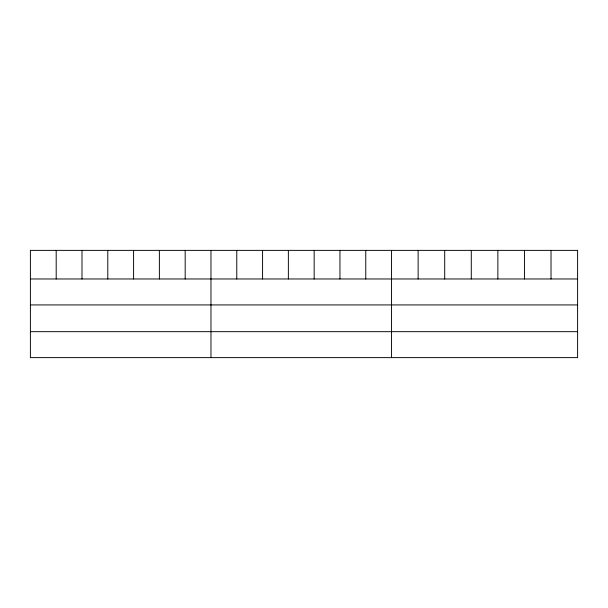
<?xml version="1.0" encoding="UTF-8"?>
<svg xmlns="http://www.w3.org/2000/svg" width="608" height="608" viewBox="0 0 608 608"><rect width="100%" height="100%" fill="white"/><g stroke="black" fill="none" stroke-linecap="round" stroke-linejoin="round"><path stroke-width="0.91" d="M30.4 278.973L577.6 278.973M30.4 304.927L577.6 304.927M30.4 331.672L577.6 331.672M551.023 250.374L551.023 278.973M524.446 250.374L524.446 278.973M497.868 250.374L497.868 278.973M471.284 250.374L471.284 278.973M444.706 250.374L444.706 278.973M418.129 250.374L418.129 278.973M391.552 250.374L391.552 357.626M365.758 250.374L365.758 278.973M339.956 250.374L339.956 278.973M314.161 250.374L314.161 278.973M288.367 250.374L288.367 278.973M262.572 250.374L262.572 278.973M236.77 250.374L236.77 278.973M210.976 250.374L210.976 357.626M185.182 250.374L185.182 278.973M159.38 250.374L159.38 278.973M133.585 250.374L133.585 278.973M107.791 250.374L107.791 278.973M81.996 250.374L81.996 278.973M56.194 250.374L56.194 278.973M577.6 250.374L30.4 250.374L30.4 357.626L577.6 357.626L577.6 250.374"/></g></svg>
